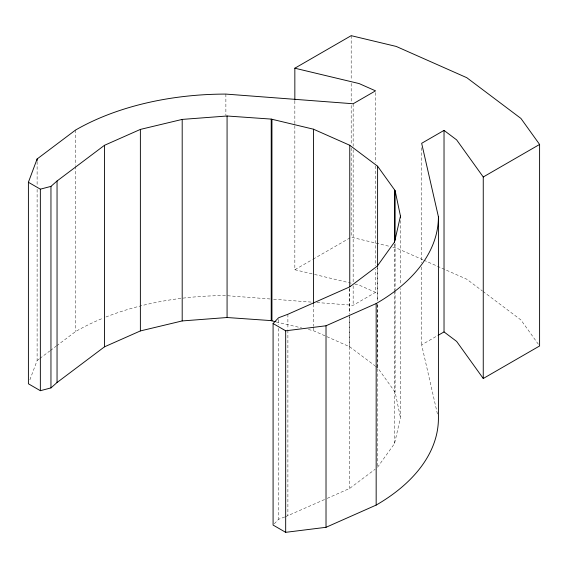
<?xml version="1.0" encoding="UTF-8"?>
<svg xmlns="http://www.w3.org/2000/svg" width="568" height="568" viewBox="0 0 568 568"><rect width="100%" height="100%" fill="white"/><g stroke="black" fill="none" stroke-linecap="round" stroke-linejoin="round"><path stroke-width="0.43" stroke-dasharray="2.84 2.13" d="M377.237 304.164L377.237 467.684L394.554 443.544L400.468 417.629L400.468 288.587M29.905 379.779L37.112 360.502L37.112 187.262M274.301 523.788L278.554 519.308L284.781 516.965M37.112 360.502L39.206 358.926M39.909 358.401L49.7 351.031M50.403 350.506L55.998 346.288M56.701 345.763L75.587 331.556A212.538 122.709 0 0 1 103.454 318.009M327.211 498.37L349.682 488.416L375.114 469.282M294.842 100.905L294.842 269.729L312.35 259.611M313.117 259.171L351.187 237.197L389.435 246.342M316.923 302.531L353.161 305.286L375.533 292.371L375.533 269.388M437.431 413.994L421.655 344.833L437.317 335.794M285.555 516.667L326.408 498.725M270.07 298.974L225.879 295.608A212.538 122.709 0 0 0 104.285 317.675M273.606 299.237L312.499 302.197M276.183 321.935L301.608 327.928M308.389 329.525L313.472 330.725L349.76 346.799L374.816 365.65M392.836 247.151L396.23 247.968L422.997 259.825M294.842 269.729L313.692 274.23M314.544 274.436L351.393 283.247M354.822 284.071L359.104 285.093L375.533 292.371M423.806 260.179L466.797 279.229L482.267 290.866M482.97 291.398L520.941 319.969L539.6 345.969M375.512 366.175L377.599 367.745L395.101 392.14L400.468 417.629M421.655 147.73L421.655 262.629M421.655 267.052L421.655 344.833M400.468 220.526L400.468 285.051M395.101 243.651L395.101 289.609M395.101 290.496L395.101 392.14M394.554 244.112L394.554 290.631M394.554 291.512L394.554 443.544M377.599 267.869L377.599 301.452M377.599 304.988L377.599 367.745M377.237 266.158L377.237 300.628M375.533 92.612L375.533 162.441M375.533 165.977L375.533 265.852M353.161 103.759L353.161 146.189M353.161 149.725L353.161 282.303M353.161 285.839L353.161 305.286M351.187 35.67L351.187 79.861M351.187 83.397L351.187 101.956M351.187 105.492L351.187 144.386M351.187 147.921L351.187 237.197M349.76 288.459L349.76 314.09M349.76 314.977L349.76 346.799M349.682 288.665L349.682 313.408M349.682 316.944L349.682 488.416M313.472 304.207L313.472 326.302M313.472 327.189L313.472 330.725M287.891 314.267L287.891 329.291M287.891 330.178L287.891 515.794M278.554 319.55L278.554 324.853M278.554 328.389L278.554 519.308M225.879 94.089L225.879 115.297M75.587 130.029L75.587 165.38M75.587 166.268L75.587 331.556M37.112 161.631L37.112 186.382"/><path stroke-width="0.85" d="M294.842 68.203L359.104 83.567L375.533 90.844L353.161 103.759L225.879 94.089A212.538 122.709 0 0 0 75.587 130.029L37.112 158.976L28.4 182.271L40.356 189.172L50.957 186.382L57.048 180.993L104.462 145.316L140.374 129.412L182.193 119.408L227.072 116L271.22 119.095L313.472 129.199L349.76 145.273L377.599 166.218L395.101 190.614L400.468 216.103L394.554 242.018L377.237 266.158L349.682 286.897L287.891 314.267L278.554 317.782L273.087 323.54L273.087 525.066L285.676 532.33L326.018 527.303L376.165 505.087A212.538 122.709 0 0 0 438.418 418.318L438.418 216.791L421.655 143.306L444.027 130.392L456.629 139.877L483.254 176.982L483.254 378.501L539.6 345.969L539.6 144.449L520.941 118.442L466.797 77.702L396.23 46.441L351.187 35.67L294.842 68.203L294.842 100.018M28.4 182.271L28.4 383.79L40.356 390.699L50.957 387.909L57.048 382.512L104.462 346.842L140.374 330.931L182.193 320.934L227.072 317.519L271.22 320.615L275.338 321.729M483.254 176.982L539.6 144.449M438.063 335.361L444.027 331.918L444.027 130.392M273.087 323.54L285.676 330.803L326.018 325.776L376.165 303.56A212.538 122.709 0 0 0 438.418 216.791M444.027 331.918L456.629 341.404L483.254 378.501M400.468 216.103L400.468 217.871M395.101 190.614L395.101 240.115M394.554 190.195L394.554 242.344M377.599 166.218L377.599 266.101M376.165 303.56L376.165 505.087M349.76 145.273L349.76 286.691M326.018 325.776L326.018 527.303M313.472 129.199L313.472 303.319M285.676 330.803L285.676 532.33M271.944 119.408L271.944 320.934M271.22 119.095L271.22 320.615M227.072 116L227.072 317.519M182.193 119.408L182.193 320.934M140.374 129.412L140.374 330.931M104.462 145.316L104.462 346.842M57.048 180.993L57.048 382.512M50.957 186.382L50.957 387.909M40.356 189.172L40.356 390.699M37.112 158.976L37.112 160.744"/></g></svg>
